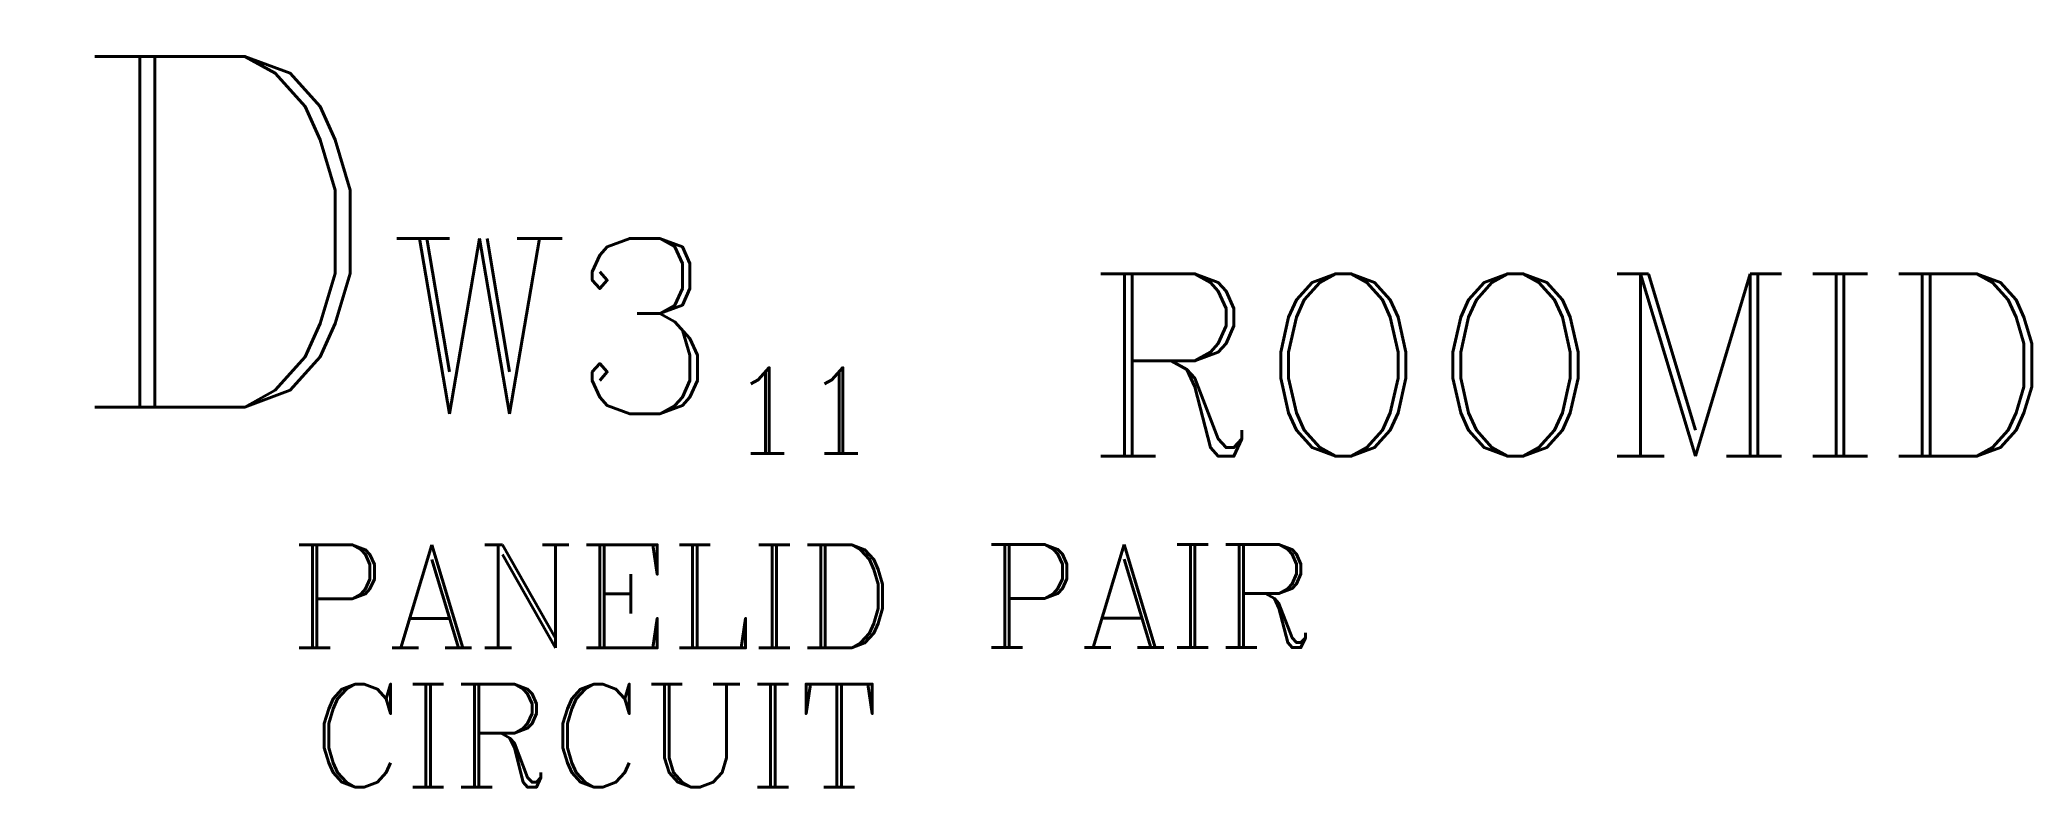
# Model space of a CAD drawing. Header units: inches. Extents: x -16 to 100, y -14 to 29.
import ezdxf
from ezdxf.enums import TextEntityAlignment as Align

# ---------------------------------------------------------------- set-up
doc = ezdxf.new("R2010")
doc.units = ezdxf.units.IN
doc.header["$LTSCALE"] = 48
doc.header["$MEASUREMENT"] = 0
doc.styles.add('FSL12-1', font='complex.shx')
doc.styles.add('ROMANC', font='COMPLEX.SHX')
doc.styles.add('WSNotes', font='complex.shx', dxfattribs={"height": 18})

msp = doc.modelspace()

# ---------------------------------------------------------------- texts
at = {"style": 'WSNotes', "flags": 1}
msp.add_attdef('ROOMID', (44.66, 4.86), '', height=10.62, dxfattribs=at)
at = {"style": 'ROMANC'}
for tag, p in [('PANELID', (16.03, -0.29)), ('CIRCUIT', (16.2, -8.4))]:
    msp.add_attdef(tag, text='', height=6, dxfattribs=at).set_placement(p, align=Align.TOP_CENTER)
msp.add_attdef('PAIR', (38.7, -6.27), '', height=6, dxfattribs=at)

# ---------------------------------------------------------------- wipeouts: each hides what was drawn before it
msp.add_wipeout([(-16.17, 29.1), (28.33, 29.1), (28.33, 4.1), (-16.17, 4.1)])

# ---------------------------------------------------------------- next in the draw order: texts
at = {"linetype": 'Continuous', "attachment_point": 1, "style": 'FSL12-1'}
for s, insert, char_height, width in [('D', (-14.72, 28.13), 20.4, 91.8), ('W3', (4.17, 17.54), 10.2, 66.9375), ('11', (23.92, 10.03), 5, 66.9375)]:
    msp.add_mtext(s, dxfattribs=dict(at, insert=insert, char_height=char_height, width=width))

doc.saveas('drawing.dxf')
